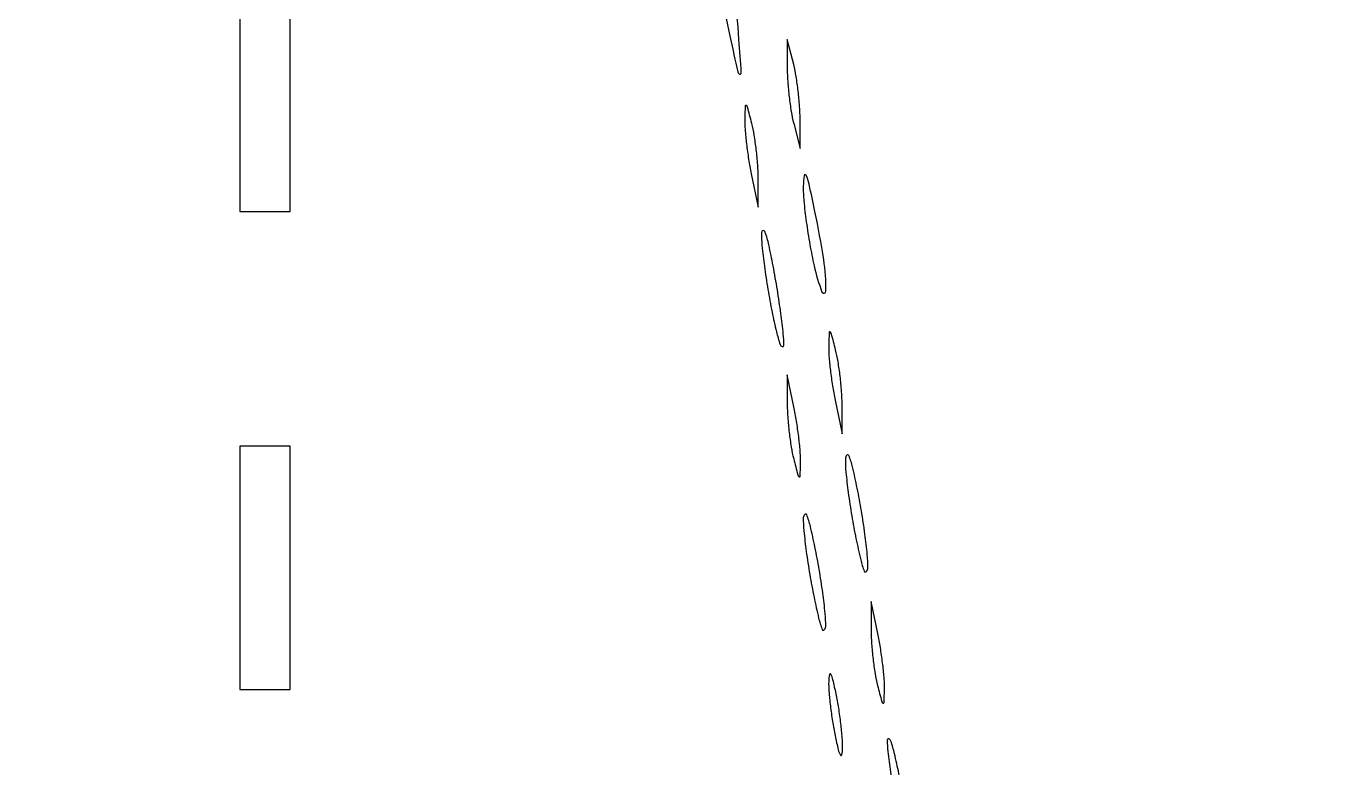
# Model space of a CAD drawing. Extents: x 23 to 255, y 40 to 184.
# Drawn here: x 214.84 to 227.98, y 156.82 to 164.3 of the extents above; entities that cross this region are included whole.
import ezdxf

# ---------------------------------------------------------------- set-up
doc = ezdxf.new("R2010")
doc.units = 0
doc.header["$MEASUREMENT"] = 0

msp = doc.modelspace()

# ---------------------------------------------------------------- linework, layer by layer
for points in [[(207.919475, 175.632891, 0.000007), (191.762556, 175.634099, 0.00002), (173.0434, 175.634494, 0.000013), (151.49745, 175.633531)], [(221.902576, 164.3778), (221.943194, 164.18745, 0.001065), (222.018464, 163.838355, 0.287477), (222.038988, 163.817372, 0.506487), (222.0546, 163.830549, 0.00126), (222.030915, 164.1663, 0.008726), (221.985277, 164.669768, 0.025054)]]:
    msp.add_lwpolyline(points, format="xyb")
msp.add_lwpolyline([(216.999, 164.3778), (216.999, 163.4049), (216.999, 162.432), (217.2528, 162.432), (217.5066, 162.432), (217.5066, 163.4049), (217.5066, 164.3778)])
for points in [[(222.518019, 163.8702, 0.017719), (222.522693, 163.738354, 0.01151), (222.53699, 163.586526, 0.011576), (222.55782, 163.438774, 0.021493), (222.5826, 163.3203), (222.647181, 163.0665), (222.647181, 163.3626, 0.017719), (222.642507, 163.494446, 0.01151), (222.62821, 163.646274, 0.011576), (222.60738, 163.794026, 0.021493), (222.5826, 163.9125), (222.518019, 164.1663)], [(222.089885, 163.3626, 0.025546), (222.092688, 163.25809, 0.00988), (222.10682, 163.113823, 0.009751), (222.128322, 162.95776, 0.011889), (222.154747, 162.8127), (222.224742, 162.4743), (222.224462, 162.7704, 0.017652), (222.21968, 162.902246, 0.011465), (222.205293, 163.054074, 0.011532), (222.1844, 163.201826, 0.021412), (222.1596, 163.3203, 0.001786), (222.117662, 163.482686, 0.194683), (222.104432, 163.500423, 0.571937), (222.094006, 163.494812, 0.003445)], [(222.67918, 162.6858, 0.027853), (222.685141, 162.537474, 0.010024), (222.709579, 162.327572, 0.009907), (222.745607, 162.09815, 0.011589), (222.789123, 161.8821, 0.034843), (222.868036, 161.619181, 0.827738), (222.907577, 161.626103, 0.042313), (222.885224, 161.945181, 0.012211), (222.797172, 162.432, 0.003635), (222.738729, 162.705348, 0.054372), (222.707473, 162.797643, 0.745984), (222.687817, 162.794748, 0.031808)], [(222.257635, 162.2205, 0.030163), (222.262779, 162.086943, 0.008489), (222.286879, 161.879721, 0.008526), (222.322165, 161.645947, 0.008894), (222.364965, 161.4168, 0.007585), (222.408866, 161.21825, 0.025527), (222.446112, 161.090561, 0.215139), (222.467244, 161.068269, 0.525705), (222.482717, 161.0784, 0.032249), (222.477838, 161.196235, 0.006726), (222.453204, 161.401731, 0.007033), (222.417986, 161.639866, 0.006594), (222.375387, 161.8821, 0.007725), (222.331636, 162.094959, 0.029182), (222.294508, 162.225787, 0.35831), (222.273638, 162.238521, 0.367491)], [(222.935885, 161.0784, 0.025546), (222.938688, 160.97389, 0.00988), (222.95282, 160.829623, 0.009751), (222.974322, 160.67356, 0.011889), (223.000747, 160.5285), (223.070742, 160.1901), (223.070462, 160.4862, 0.017652), (223.06568, 160.618046, 0.011465), (223.051293, 160.769874, 0.011532), (223.0304, 160.917626, 0.021412), (223.0056, 161.0361, 0.001786), (222.963662, 161.198486, 0.194683), (222.950432, 161.216223, 0.571937), (222.940006, 161.210612, 0.003445)], [(222.517738, 160.4862, 0.017652), (222.52252, 160.354354, 0.011465), (222.536907, 160.202526, 0.011532), (222.5578, 160.054774, 0.021412), (222.5826, 159.9363, 0.001786), (222.624538, 159.773914, 0.194683), (222.637768, 159.756177, 0.571937), (222.648194, 159.761788, 0.003445), (222.652315, 159.894, 0.025546), (222.649512, 159.99851, 0.00988), (222.63538, 160.142777, 0.009751), (222.613878, 160.29884, 0.011889), (222.587453, 160.4439), (222.517458, 160.7823)], [(223.104233, 159.9363, 0.030479), (223.109147, 159.80274, 0.00858), (223.133055, 159.595521, 0.008616), (223.168209, 159.361747, 0.008987), (223.210965, 159.1326, 0.007129), (223.258259, 158.917774, 0.037815), (223.294567, 158.803067, 0.557035), (223.315367, 158.799449, 0.17742), (223.329967, 158.8365, 0.030479), (223.325053, 158.97006, 0.00858), (223.301145, 159.177279, 0.008616), (223.265991, 159.411053, 0.008987), (223.223235, 159.6402, 0.007129), (223.175941, 159.855026, 0.037815), (223.139633, 159.969733, 0.557035), (223.118833, 159.973351, 0.17742)], [(222.679437, 159.3441, 0.02953), (222.685043, 159.210547, 0.008308), (222.709527, 159.003321, 0.008346), (222.745077, 158.769547, 0.008709), (222.787965, 158.5404, 0.007397), (222.834308, 158.330433, 0.036622), (222.870653, 158.215083, 0.535227), (222.891172, 158.21072, 0.197054), (222.905699, 158.2443, 0.029937), (222.900263, 158.377855, 0.008422), (222.875827, 158.585079, 0.00846), (222.840223, 158.818853, 0.008825), (222.797172, 159.048, 0.007474), (222.750878, 159.256676, 0.036315), (222.714404, 159.372189, 0.528513), (222.693936, 159.376765, 0.203038)], [(223.363738, 158.202, 0.017652), (223.36852, 158.070154, 0.011465), (223.382907, 157.918326, 0.011532), (223.4038, 157.770574, 0.021412), (223.4286, 157.6521, 0.001786), (223.470538, 157.489714, 0.194683), (223.483768, 157.471977, 0.571937), (223.494194, 157.477588, 0.003445), (223.498315, 157.6098, 0.025546), (223.495512, 157.71431, 0.00988), (223.48138, 157.858577, 0.009751), (223.459878, 158.01464, 0.011889), (223.433453, 158.1597), (223.363458, 158.4981)], [(222.935604, 157.6944, 0.025398), (222.938515, 157.589891, 0.009822), (222.952738, 157.445623, 0.009694), (222.974301, 157.28956, 0.01182), (223.000747, 157.1445, 0.006929), (223.032101, 157.002841, 0.075449), (223.053841, 156.94877, 0.693549), (223.06875, 156.951404, 0.040074), (223.075596, 157.0176, 0.025398), (223.072685, 157.122109, 0.009822), (223.058462, 157.266377, 0.009694), (223.036899, 157.42244, 0.01182), (223.010453, 157.5675, 0.006929), (222.979099, 157.709159, 0.075449), (222.957359, 157.76323, 0.693549), (222.94245, 157.760596, 0.040074)], [(223.526687, 157.1022, 0.030949), (223.532261, 156.984373, 0.006451), (223.557469, 156.778869, 0.006748), (223.593082, 156.540734, 0.00633), (223.635813, 156.2985, 0.007539), (223.679485, 156.085627, 0.028531), (223.716319, 155.954813, 0.360364), (223.736705, 155.942383, 0.367792), (223.752298, 155.9601, 0.029621), (223.746631, 156.093652, 0.008332), (223.722003, 156.300879, 0.008369), (223.686267, 156.534653, 0.008732), (223.643172, 156.7638, 0.007329), (223.599182, 156.962364, 0.024716), (223.562179, 157.090039, 0.213673), (223.541633, 157.111981, 0.531284)]]:
    msp.add_lwpolyline(points, format="xyb", close=True)
msp.add_lwpolyline([(216.999, 158.8365), (216.999, 157.6098), (217.2528, 157.6098), (217.5066, 157.6098), (217.5066, 158.8365), (217.5066, 160.0632), (217.2528, 160.0632), (216.999, 160.0632)], close=True)

doc.saveas('drawing.dxf')
